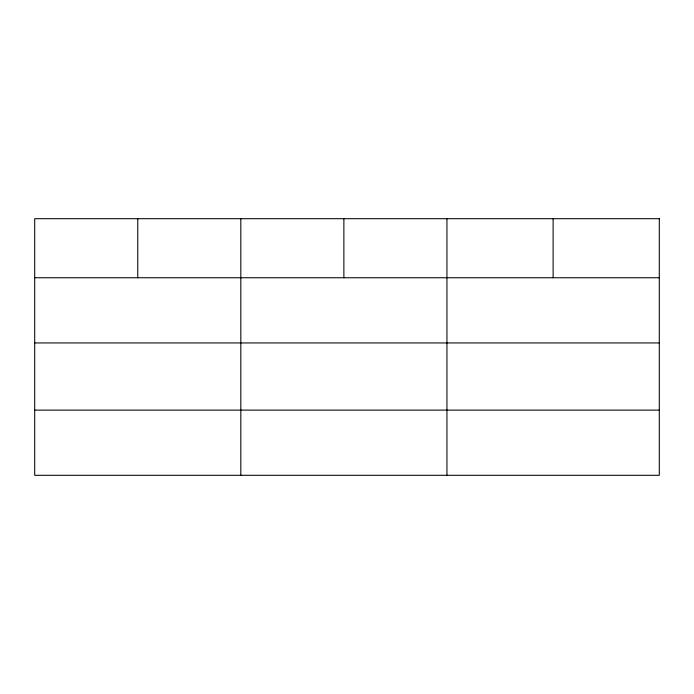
<?xml version="1.0" encoding="UTF-8"?>
<svg xmlns="http://www.w3.org/2000/svg" width="694" height="694" viewBox="0 0 694 694"><rect width="100%" height="100%" fill="white"/><g stroke="black" fill="none" stroke-linecap="round" stroke-linejoin="round"><path stroke-width="1.04" d="M34.7 277.747L659.3 277.747M34.7 342.94L659.3 342.94M34.7 410.111L659.3 410.111M553.118 218.697L553.118 277.747M446.936 218.697L446.936 475.303M343.877 218.697L343.877 277.747M240.818 218.697L240.818 475.303M137.759 218.697L137.759 277.747M659.3 218.697L34.7 218.697L34.7 475.303L659.3 475.303L659.3 218.697"/></g></svg>
